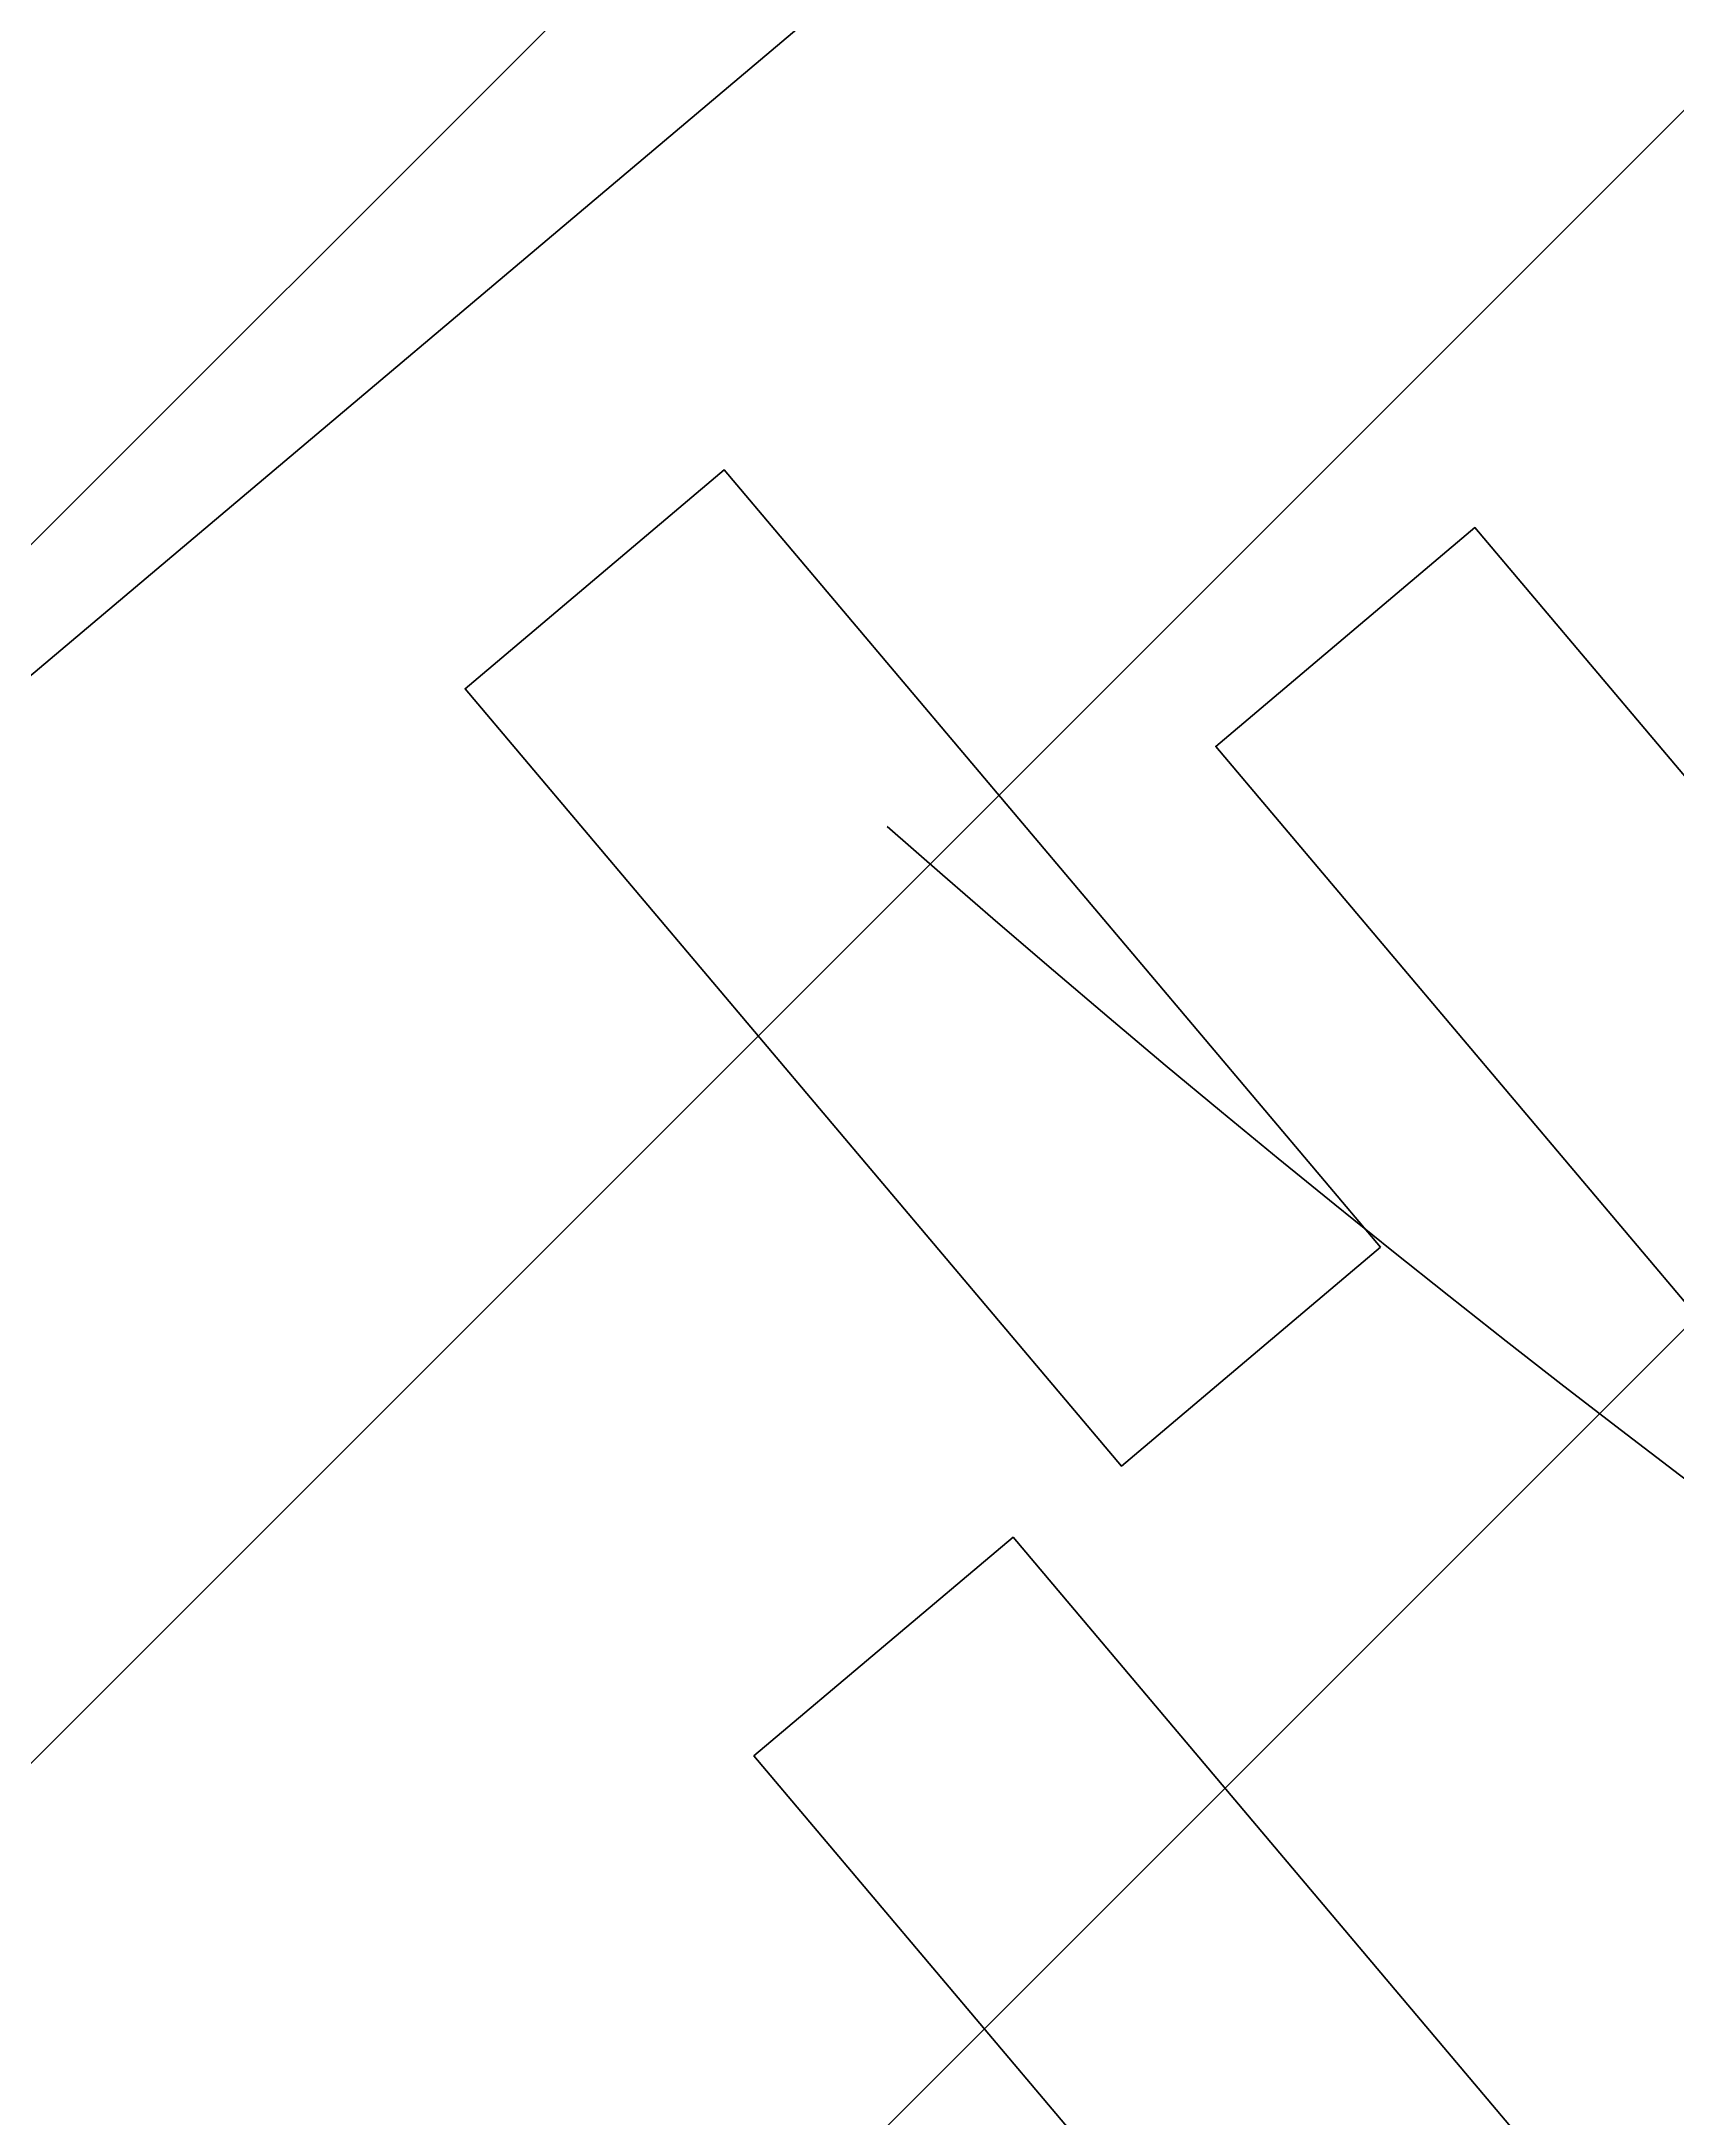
# Model space of a CAD drawing. Extents: x 116619 to 413619, y -387877 to -177877.
# Drawn here: x 250805 to 253172, y -299495 to -296488 of the extents above; entities that cross this region are included whole.
import ezdxf

# ---------------------------------------------------------------- set-up
doc = ezdxf.new("R2010")
doc.units = 0
doc.header["$LTSCALE"] = 35
doc.header["$MEASUREMENT"] = 0
doc.layers.get('0').update_dxf_attribs({"linetype": 'CONTINUOUS'})
doc.layers.add('FU', color=7, linetype='CONTINUOUS')
doc.layers.add('MIAOTU', color=1, linetype='CONTINUOUS')
doc.styles.add('163', font='', dxfattribs={"width": 0.99})
doc.styles.get('163').set_extended_font_data('SimSun')

# ---------------------------------------------------------------- blocks, each defined once
blk = doc.blocks.new('A')
blk.add_lwpolyline([(200, -600), (200, 600), (-200, 600), (-200, -600)], close=True)
blk = doc.blocks.new('网易·园林图块')
blk.add_hatch(color=1).paths.add_polyline_path([(142.8707610758647, 252.1810464874923, 1), (141.8758929677456, 252.1810464874923, 1)])
at = {"color": 7}
for p, q in [((120.0844710058425, 234.0141318121937), (120.0844710058425, 263.9883485865033)), ((120.0844710058425, 263.9883485865033), (187.1907214614913, 263.9883485865033)), ((187.1907214614913, 234.0141318121937), (120.0844710058425, 234.0141318121937)), ((121.6753945059771, 235.6050553123282), (121.6753945059771, 262.3974250863693)), ((121.6753945059771, 262.3974250863693), (185.5997979613567, 262.3974250863693)), ((185.5997979613567, 235.6050553123282), (121.6753945059771, 235.6050553123282)), ((121.7035679373926, 249.8506574778472), (185.5685892476888, 249.8506574778472)), ((185.5997979613567, 262.3974250863693), (185.5997979613567, 235.6050553123282)), ((187.1907214614913, 263.9883485865033), (187.1907214614913, 234.0141318121937))]:
    blk.add_line(p, q, dxfattribs=at)
at = {"color": 3, "style": '163'}
for s, height, p in [('中国园林行业网络家园；因为专业，所以完美', 1.837080000008505, (126.3296662397813, 245.5428606903592)), ('=', 4.000000000018518, (133.4711546821308, 257.011236223177)), ('编辑部：ivpinfo@service.netease.com', 1.632960000007559, (135.3180341619733, 241.0337757593343)), ('网易  NETEASE ', 3.200000000014814, (138.7548568348774, 257.4258650694758))]:
    blk.add_text(s, height=height, dxfattribs=at).set_placement(p)
at = {"color": 1, "style": '163'}
for s, height, p in [('网易  园林   co.163.com', 2.268000000010499, (134.3698345587945, 251.1011662362312)), ('本图纸由浩辰ICAD软件提供技术支持', 1.485993600006879, (138.0338451611083, 237.0958423607033))]:
    blk.add_text(s, height=height, dxfattribs=at).set_placement(p)
at = {"color": 3, "style": '163', "text_generation_flag": 2}
blk.add_text('=', height=4.000000000018518, dxfattribs=at).set_placement((173.8040377852026, 257.011236223177))
blk = doc.blocks.new('网易·园林')
at = {"xscale": 30, "yscale": 30, "zscale": 30}
blk.add_blockref('网易·园林图块', (-3535.551920099978, -6832.255825604941), dxfattribs=at)

msp = doc.modelspace()

# ---------------------------------------------------------------- hatches: boundary and pattern name
h = msp.add_hatch()
h.set_pattern_fill('ANSI31', color=256, scale=10000, style=0)
h.set_pattern_definition([(45, (0, 0), (-883.8834764831844, 883.8834764831845), [])])
h.paths.add_polyline_path([(236966.8906804842, -300379.5818405207), (245580.5499667004, -300379.5818405207), (245580.5499667004, -304519.5818405207), (236966.8906804842, -304519.5818405207)], flags=16)
h.paths.add_polyline_path([(279020.709975531, -268289.8483860219), (276120.1891458838, -268289.8483860219), (276120.1891458839, -274089.8483860238), (279020.7099755313, -274089.8483860237)], flags=16)
edge = h.paths.add_edge_path()
edge.add_line((276340.9290412129, -304679.5818405189), (279040.4866071889, -304679.5818405187))
edge.add_line((279040.4866071889, -304679.5818405187), (279040.4866071665, -268279.5818404977))
edge.add_line((279040.4866071665, -268279.5818404977), (241440.4866197506, -268278.8939743255))
edge.add_line((241440.4866197506, -268278.8939743255), (241524.684223327, -282103.403305457))
edge.add_line((241531.6832244877, -282103.403305457), (234940.5499667004, -282103.403305457))
edge.add_line((235090.5499667004, -293152.9041258792), (235090.5499667004, -282103.403305457))
edge.add_arc((239503.4084698582, -290819.1292220159), 5009.883529452485, 208.6992558960674, 240.9000647453393, ccw=False)
edge.add_line((236940.5499667004, -304633.6736457556), (279040.4866071889, -304633.673645753))
edge.add_line((273040.9657775193, -270679.5818404977), (275720.189145884, -270679.5818404977))
edge.add_line((273040.9657775193, -270679.5818404977), (273040.9657775193, -268261.1876349944))

# ---------------------------------------------------------------- linework, layer by layer
at = {"layer": 'FU'}
msp.add_line((258534.3296888863, -290870.3089360797), (248457.1565018782, -299376.3248446839), dxfattribs=at)
msp.add_arc((265507.0132819769, -282335.6902480163), 20380.8, 228.6117856815375, 266.549901078487, dxfattribs=at)

# ---------------------------------------------------------------- block references
at = {"xscale": 1.4336e-05, "yscale": 1.4336e-05, "zscale": 1.4336e-05}
msp.add_blockref('网易·园林', (252508.5631609009, -297510.1280815239), dxfattribs=at)
at = {"layer": 'MIAOTU', "linetype": 'ByBlock', "xscale": 1.229696522898113, "yscale": 1.229696522898113, "zscale": 1.229696522898113, "rotation": 40.16729343385874}
for p in [(252083.6365210748, -297831.6382544425), (253172.4264844274, -297915.3016469562), (252502.4129539419, -299379.8711646076)]:
    msp.add_blockref('A', p, dxfattribs=at)

doc.saveas('drawing.dxf')
